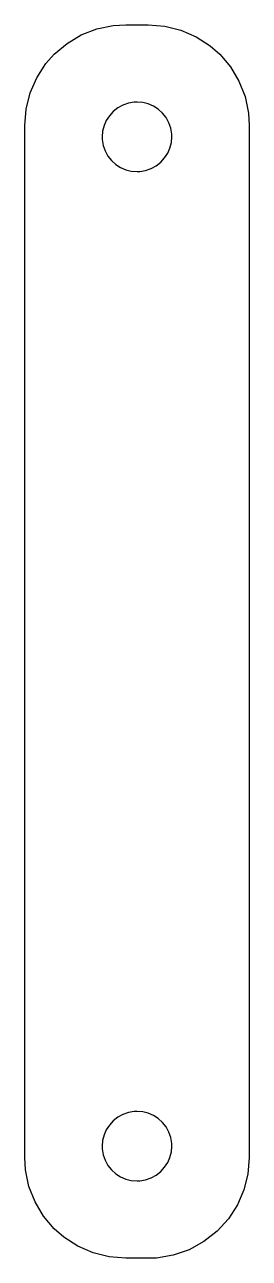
# Model space of a CAD drawing. Extents: x 0 to 10, y 0 to 55.
import ezdxf

# ---------------------------------------------------------------- set-up
doc = ezdxf.new("R2010")
doc.units = 0
doc.layers.get('0').update_dxf_attribs({"linetype": 'CONTINUOUS'})

msp = doc.modelspace()

# ---------------------------------------------------------------- linework, layer by layer
at = {"color": 0}
for points in [[(9.76025, 3.04693), (9.47038, 2.38004), (9.07292, 1.76383), (8.57042, 1.21018), (7.98172, 0.745606), (7.32124, 0.383789), (6.609, 0.137695), (5.86279, 0.014431), (5.5, 0), (4.5, 0), (3.7609, 0.061089), (3.04531, 0.24159), (2.36447, 0.538954), (1.73779, 0.947483), (1.31798, 1.31798), (0.83865, 1.88374), (0.460286, 2.51736), (0.189128, 3.20899), (0.034831, 3.94103), (0, 4.5), (0, 50.5), (0.061089, 51.239), (0.24159, 51.9547), (0.538954, 52.6356), (0.947483, 53.2622), (1.31798, 53.6821), (1.88374, 54.1614), (2.51736, 54.5397), (3.20899, 54.811), (3.94103, 54.9653), (4.5, 55), (5.5, 55), (6.23899, 54.9389), (6.95454, 54.7585), (7.63531, 54.4611), (8.26204, 54.0526), (8.68192, 53.6821), (9.16129, 53.1164), (9.53965, 52.4828), (9.81076, 51.7911), (9.96511, 51.0592), (10, 50.5), (10, 4.5), (9.93864, 3.75521), (9.76025, 3.04693)], [(4.05772, 48.7692), (4.26997, 48.6324), (4.49968, 48.5325), (4.74365, 48.4711), (5, 48.45), (5.12517, 48.455), (5.38222, 48.4975), (5.6275, 48.5824), (5.85499, 48.7069), (6.05778, 48.8671), (6.23079, 49.0578), (6.36768, 49.2701), (6.4675, 49.4997), (6.52892, 49.7438), (6.55003, 50), (6.54503, 50.1253), (6.5025, 50.3822), (6.41769, 50.6275), (6.29308, 50.855), (6.13303, 51.0578), (5.94228, 51.2308), (5.73004, 51.3676), (5.50028, 51.4675), (5.25629, 51.5289), (5, 51.55), (4.87478, 51.545), (4.61778, 51.5025), (4.37244, 51.4176), (4.14497, 51.2931), (3.94228, 51.1331), (3.76921, 50.9422), (3.63232, 50.7301), (3.53256, 50.5004), (3.47108, 50.2564), (3.44997, 50), (3.45497, 49.8747), (3.4975, 49.6178), (3.58231, 49.3725), (3.70697, 49.145), (3.86703, 48.9422), (4.05772, 48.7692)], [(3.4975, 4.61778), (3.58231, 4.37244), (3.70697, 4.14497), (3.86703, 3.94228), (4.05772, 3.76921), (4.26997, 3.63232), (4.49968, 3.5325), (4.74365, 3.47108), (5, 3.44997), (5.12517, 3.45497), (5.38222, 3.4975), (5.6275, 3.58231), (5.85499, 3.70697), (6.05778, 3.86703), (6.23079, 4.05778), (6.36768, 4.27007), (6.4675, 4.49978), (6.52892, 4.74371), (6.55003, 5), (6.54503, 5.12517), (6.5025, 5.38222), (6.41769, 5.6275), (6.29308, 5.85499), (6.13303, 6.05772), (5.94228, 6.23079), (5.73004, 6.36768), (5.50028, 6.4675), (5.25629, 6.52892), (5, 6.55003), (4.87478, 6.54503), (4.61778, 6.5025), (4.37244, 6.41769), (4.14497, 6.29308), (3.94228, 6.13303), (3.76921, 5.94233), (3.63232, 5.73008), (3.53256, 5.50038), (3.47108, 5.25635), (3.44997, 5), (3.45497, 4.87478), (3.4975, 4.61778)]]:
    msp.add_lwpolyline(points, close=True, dxfattribs=at)

doc.saveas('drawing.dxf')
